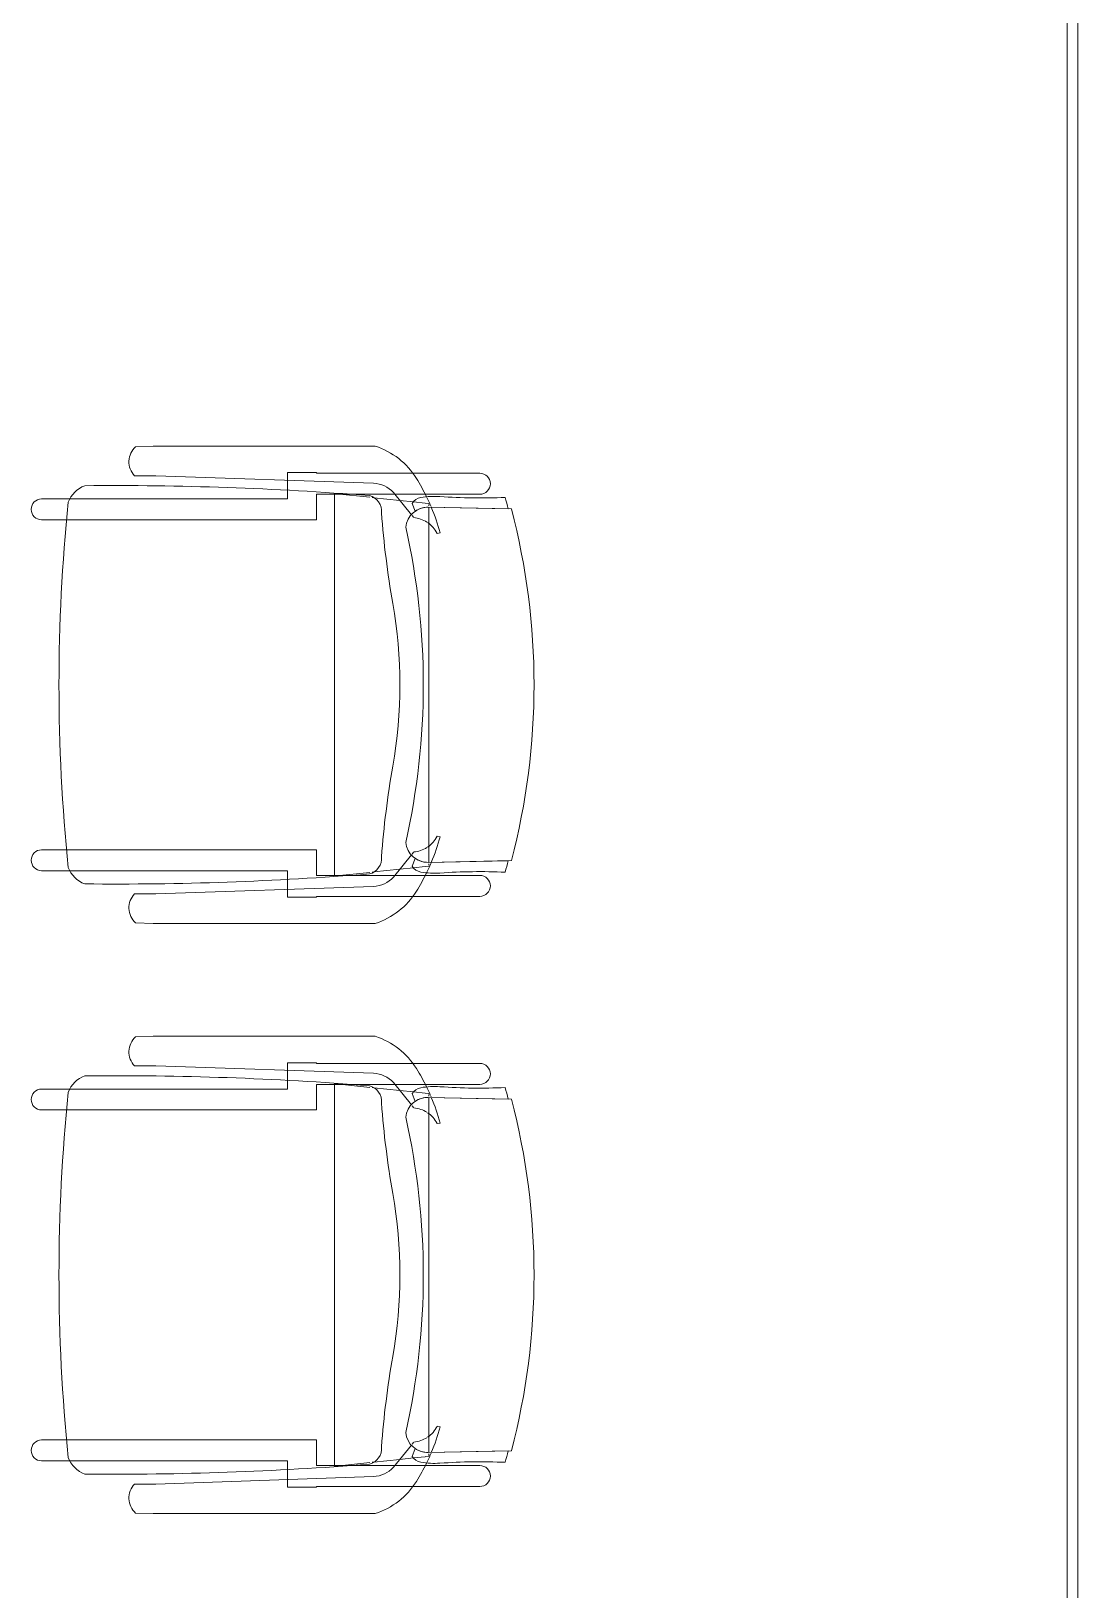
# Model space of a CAD drawing. Header units: inches. Extents: x 920 to 3122, y -545 to 2052.
# Drawn here: x 2614 to 2663.7, y 1540 to 1614 of the extents above; entities that cross this region are included whole.
import ezdxf

# ---------------------------------------------------------------- set-up
doc = ezdxf.new("R2010")
doc.units = ezdxf.units.IN
doc.header["$MEASUREMENT"] = 0
doc.layers.add('I-FURN', color=30, linetype='Continuous', lineweight=9)
doc.layers.add('I-WALL', color=2, linetype='Continuous', lineweight=13)

# ---------------------------------------------------------------- blocks, each defined once
blk = doc.blocks.new('F-Haworth_Chair_X99-Seminar - X99 Seminar Chair with Glides-V9-Level 07  POWER _ SIGNAL')
at = {"layer": 'I-FURN'}
for p, q in [((-8.82, 9.436), (-8.82, 10.778)), ((-7.829, 10.778), (-7.829, 9.57)), ((7.829, 9.57), (7.829, 10.778)), ((8.82, 10.778), (8.82, 9.436)), ((-8.82, -0.893), (-8.82, 9.436)), ((-7.829, 9.57), (-7.829, -2.271)), ((7.829, -2.271), (7.829, 9.57)), ((8.82, 9.436), (8.82, -0.893)), ((-11.324, 5.482), (-11.295, 6.317)), ((-9.919, 6.365), (-9.919, 5.365)), ((9.919, 5.365), (9.919, 6.365)), ((11.295, 6.317), (11.324, 5.482)), ((-11.324, -5.058), (-11.324, 5.482)), ((-9.919, 5.365), (-9.567, -4.966)), ((9.567, -4.966), (9.919, 5.365)), ((11.324, 5.482), (11.324, -5.058)), ((-10.07, -0.893), (-9.705, -0.893)), ((-10.07, -2.271), (-10.07, -0.893)), ((-9.705, -0.893), (-9.197, -0.893)), ((-9.197, -0.893), (-8.82, -0.893)), ((8.82, -0.893), (9.197, -0.893)), ((9.197, -0.893), (9.705, -0.893)), ((9.705, -0.893), (10.07, -0.893)), ((10.07, -0.893), (10.07, -2.271)), ((-10.038, -2.271), (-10.07, -2.271)), ((-10.038, -4.991), (-10.038, -2.271)), ((-9.042, -2.271), (-9.042, -3.122)), ((-7.829, -2.271), (-9.042, -2.271)), ((9.042, -2.271), (7.829, -2.271)), ((9.042, -3.122), (9.042, -2.271)), ((10.038, -2.271), (10.038, -4.991)), ((10.07, -2.271), (10.038, -2.271)), ((-9.066, -3.197), (-9.074, -3.122)), ((-9.071, -3.122), (9.071, -3.122)), ((-8.898, -4.801), (-9.066, -3.197)), ((-9.042, -3.122), (-9.042, -3.429)), ((-9.042, -3.429), (-9.042, -3.624)), ((-9.042, -3.624), (-9.042, -5.987)), ((9.066, -3.197), (8.898, -4.801)), ((9.042, -3.429), (9.042, -3.122)), ((9.042, -3.624), (9.042, -3.429)), ((9.042, -5.987), (9.042, -3.624)), ((9.074, -3.122), (9.066, -3.197)), ((-10.038, -6.814), (-10.038, -4.995)), ((-8.878, -4.986), (-8.886, -4.91)), ((-8.748, -6.225), (-8.878, -4.986)), ((8.878, -4.986), (8.748, -6.225)), ((8.886, -4.91), (8.878, -4.986)), ((10.038, -4.995), (10.038, -6.814)), ((-9.126, -5.919), (-8.071, -6.772)), ((8.071, -6.772), (9.126, -5.919)), ((-9.042, -5.987), (-9.042, -7.403)), ((-8.681, -6.866), (-8.748, -6.225)), ((8.748, -6.225), (8.681, -6.866)), ((9.042, -7.403), (9.042, -5.987)), ((-10.038, -10.021), (-10.038, -6.814)), ((-8.623, -7.419), (-8.681, -6.866)), ((-8.61, -6.81), (-8.235, -6.946)), ((-8.03, -6.805), (-7.947, -6.872)), ((7.947, -6.872), (8.03, -6.805)), ((8.235, -6.946), (8.61, -6.81)), ((8.681, -6.866), (8.623, -7.419)), ((10.038, -6.814), (10.038, -10.021)), ((-9.042, -7.403), (-9.042, -10.021)), ((-8.604, -7.597), (-8.621, -7.429)), ((-8.488, -7.597), (-8.562, -7.597)), ((-8.423, -7.569), (-8.345, -11.369)), ((-8.342, -11.518), (-8.423, -7.569)), ((-7.645, -7.597), (-8.402, -7.597)), ((7.645, -7.597), (-7.645, -7.597)), ((-7.182, -7.994), (-7.207, -8.133)), ((7.207, -8.133), (7.182, -7.994)), ((8.402, -7.597), (7.645, -7.597)), ((8.423, -7.569), (8.342, -11.518)), ((8.345, -11.369), (8.423, -7.569)), ((8.562, -7.597), (8.488, -7.597)), ((8.621, -7.429), (8.604, -7.597)), ((9.042, -10.021), (9.042, -7.403))]:
    blk.add_line(p, q, dxfattribs=at)
for centre, radius, start, end in [((-8.324, 10.778), 0.495, 0, 180), ((8.324, 10.778), 0.495, 0, 180), ((0, -75.008), 84.963, 84.14745, 95.85255), ((-8.213, 8.279), 1.314, 110.04325, 159.95675), ((8.213, 8.279), 1.314, 20.04325, 69.95675), ((144.065, 7.322), 153.519, 179.47495, 184.52132), ((-144.065, 7.322), 153.519, 355.47868, 0.52505), ((-10.584, 5.679), 0.956, 45.89014, 138.10986), ((10.584, 5.679), 0.956, 41.89014, 134.10986), ((-7.872, -3.924), 3.634, 198.17893, 238.04781), ((-8.183, -4.904), 1.385, 182.80127, 227.10784), ((-8.236, -4.592), 0.763, 194.23375, 275.76625), ((8.236, -4.592), 0.763, 264.23375, 345.76625), ((8.183, -4.904), 1.385, 312.89216, 357.19873), ((7.872, -3.924), 3.634, 301.95219, 341.82107), ((-11.319, -48.077), 42.842, 79.97666, 85.76994), ((0, 15.966), 22.194, 259.97666, 280.02334), ((11.319, -48.077), 42.842, 94.23006, 100.02334), ((-7.37, -7.548), 1.054, 95.95537, 181.17861), ((0, 26.495), 33.832, 257.22846, 282.77154), ((7.37, -7.548), 1.054, 358.82139, 84.04463), ((-4.708, 1.148), 9.612, 238.04781, 243.99641), ((-5.201, -7.865), 3.739, 170.09358, 184.01435), ((-8.28, -7.327), 0.613, 122.54268, 170.09358), ((-7.37, -7.548), 1.054, 145.20015, 181.17861), ((-6.554, -6.763), 1.382, 185.08783, 199.55328), ((-6.554, -6.763), 1.382, 199.55328, 212.4248), ((6.554, -6.763), 1.382, 327.5752, 340.44672), ((6.554, -6.763), 1.382, 340.44672, 354.91217), ((7.37, -7.548), 1.054, 358.82139, 34.79985), ((8.28, -7.327), 0.613, 9.90642, 57.45732), ((5.201, -7.865), 3.739, 355.98565, 9.90642), ((4.708, 1.148), 9.612, 296.00359, 301.95219), ((-36.062, -10.03), 27.198, 357.48818, 4.01435), ((-4.708, 1.148), 9.612, 243.99641, 246.49061), ((-4.708, 1.148), 9.612, 246.63933, 247.07299), ((-4.708, 1.148), 9.612, 247.2631, 254.93341), ((-6.554, -6.763), 1.382, 214.01874, 228.4842), ((-6.554, -6.763), 1.382, 228.4842, 242.94966), ((6.554, -6.763), 1.382, 297.05034, 311.5158), ((4.708, 1.148), 9.612, 285.06659, 292.7369), ((6.554, -6.763), 1.382, 311.5158, 325.98126), ((4.708, 1.148), 9.612, 292.92701, 293.36067), ((4.708, 1.148), 9.612, 293.50939, 296.00359), ((36.062, -10.03), 27.198, 175.98565, 182.51182), ((-9.54, -10.021), 0.498, 180, 0), ((9.54, -10.021), 0.498, 180, 0), ((0.002, 20.729), 33.165, 254.44776, 255.42343), ((0.001, 20.292), 32.885, 255.30403, 284.69254), ((-0.002, 20.729), 33.165, 284.57657, 285.55224)]:
    blk.add_arc(centre, radius, start, end, dxfattribs=at)
blk = doc.blocks.new('F-Haworth_Chair_X99-Seminar - X99 Seminar Chair with Glides-V10-Level 07  POWER _ SIGNAL')
at = {"layer": 'I-FURN'}
for p, q in [((-8.82, 9.436), (-8.82, 10.778)), ((-7.829, 10.778), (-7.829, 9.57)), ((7.829, 9.57), (7.829, 10.778)), ((8.82, 10.778), (8.82, 9.436)), ((-8.82, -0.893), (-8.82, 9.436)), ((-7.829, 9.57), (-7.829, -2.271)), ((7.829, -2.271), (7.829, 9.57)), ((8.82, 9.436), (8.82, -0.893)), ((-11.324, 5.482), (-11.295, 6.317)), ((-9.919, 6.365), (-9.919, 5.365)), ((9.919, 5.365), (9.919, 6.365)), ((11.295, 6.317), (11.324, 5.482)), ((-11.324, -5.058), (-11.324, 5.482)), ((-9.919, 5.365), (-9.567, -4.966)), ((9.567, -4.966), (9.919, 5.365)), ((11.324, 5.482), (11.324, -5.058)), ((-10.07, -0.893), (-9.705, -0.893)), ((-10.07, -2.271), (-10.07, -0.893)), ((-9.705, -0.893), (-9.197, -0.893)), ((-9.197, -0.893), (-8.82, -0.893)), ((8.82, -0.893), (9.197, -0.893)), ((9.197, -0.893), (9.705, -0.893)), ((9.705, -0.893), (10.07, -0.893)), ((10.07, -0.893), (10.07, -2.271)), ((-10.038, -2.271), (-10.07, -2.271)), ((-10.038, -4.991), (-10.038, -2.271)), ((-9.042, -2.271), (-9.042, -3.122)), ((-7.829, -2.271), (-9.042, -2.271)), ((9.042, -2.271), (7.829, -2.271)), ((9.042, -3.122), (9.042, -2.271)), ((10.038, -2.271), (10.038, -4.991)), ((10.07, -2.271), (10.038, -2.271)), ((-9.066, -3.197), (-9.074, -3.122)), ((-9.071, -3.122), (9.071, -3.122)), ((-8.898, -4.801), (-9.066, -3.197)), ((-9.042, -3.122), (-9.042, -3.429)), ((-9.042, -3.429), (-9.042, -3.624)), ((-9.042, -3.624), (-9.042, -5.987)), ((9.066, -3.197), (8.898, -4.801)), ((9.042, -3.429), (9.042, -3.122)), ((9.042, -3.624), (9.042, -3.429)), ((9.042, -5.987), (9.042, -3.624)), ((9.074, -3.122), (9.066, -3.197)), ((-10.038, -6.814), (-10.038, -4.995)), ((-8.878, -4.986), (-8.886, -4.91)), ((-8.748, -6.225), (-8.878, -4.986)), ((8.878, -4.986), (8.748, -6.225)), ((8.886, -4.91), (8.878, -4.986)), ((10.038, -4.995), (10.038, -6.814)), ((-9.126, -5.919), (-8.071, -6.772)), ((8.071, -6.772), (9.126, -5.919)), ((-9.042, -5.987), (-9.042, -7.403)), ((-8.681, -6.866), (-8.748, -6.225)), ((8.748, -6.225), (8.681, -6.866)), ((9.042, -7.403), (9.042, -5.987)), ((-10.038, -10.021), (-10.038, -6.814)), ((-8.623, -7.419), (-8.681, -6.866)), ((-8.61, -6.81), (-8.235, -6.946)), ((-8.03, -6.805), (-7.947, -6.872)), ((7.947, -6.872), (8.03, -6.805)), ((8.235, -6.946), (8.61, -6.81)), ((8.681, -6.866), (8.623, -7.419)), ((10.038, -6.814), (10.038, -10.021)), ((-9.042, -7.403), (-9.042, -10.021)), ((-8.604, -7.597), (-8.621, -7.429)), ((-8.488, -7.597), (-8.562, -7.597)), ((-8.423, -7.569), (-8.345, -11.369)), ((-8.342, -11.518), (-8.423, -7.569)), ((-7.645, -7.597), (-8.402, -7.597)), ((7.645, -7.597), (-7.645, -7.597)), ((-7.182, -7.994), (-7.207, -8.133)), ((7.207, -8.133), (7.182, -7.994)), ((8.402, -7.597), (7.645, -7.597)), ((8.423, -7.569), (8.342, -11.518)), ((8.345, -11.369), (8.423, -7.569)), ((8.562, -7.597), (8.488, -7.597)), ((8.621, -7.429), (8.604, -7.597)), ((9.042, -10.021), (9.042, -7.403))]:
    blk.add_line(p, q, dxfattribs=at)
for centre, radius, start, end in [((-8.324, 10.778), 0.495, 0, 180), ((8.324, 10.778), 0.495, 0, 180), ((0, -75.008), 84.963, 84.14745, 95.85255), ((-8.213, 8.279), 1.314, 110.04325, 159.95675), ((8.213, 8.279), 1.314, 20.04325, 69.95675), ((144.065, 7.322), 153.519, 179.47495, 184.52132), ((-144.065, 7.322), 153.519, 355.47868, 0.52505), ((-10.584, 5.679), 0.956, 45.89014, 138.10986), ((10.584, 5.679), 0.956, 41.89014, 134.10986), ((-7.872, -3.924), 3.634, 198.17893, 238.04781), ((-8.183, -4.904), 1.385, 182.80127, 227.10784), ((-8.236, -4.592), 0.763, 194.23375, 275.76625), ((8.236, -4.592), 0.763, 264.23375, 345.76625), ((8.183, -4.904), 1.385, 312.89216, 357.19873), ((7.872, -3.924), 3.634, 301.95219, 341.82107), ((-11.319, -48.077), 42.842, 79.97666, 85.76994), ((0, 15.966), 22.194, 259.97666, 280.02334), ((11.319, -48.077), 42.842, 94.23006, 100.02334), ((-7.37, -7.548), 1.054, 95.95537, 181.17861), ((0, 26.495), 33.832, 257.22846, 282.77154), ((7.37, -7.548), 1.054, 358.82139, 84.04463), ((-4.708, 1.148), 9.612, 238.04781, 243.99641), ((-5.201, -7.865), 3.739, 170.09358, 184.01435), ((-8.28, -7.327), 0.613, 122.54268, 170.09358), ((-7.37, -7.548), 1.054, 145.20015, 181.17861), ((-6.554, -6.763), 1.382, 185.08783, 212.4248), ((6.554, -6.763), 1.382, 327.5752, 354.91217), ((7.37, -7.548), 1.054, 358.82139, 34.79985), ((8.28, -7.327), 0.613, 9.90642, 57.45732), ((5.201, -7.865), 3.739, 355.98565, 9.90642), ((4.708, 1.148), 9.612, 296.00359, 301.95219), ((-36.062, -10.03), 27.198, 357.48818, 4.01435), ((-4.708, 1.148), 9.612, 243.99641, 246.49061), ((-4.708, 1.148), 9.612, 246.63933, 247.07299), ((-4.708, 1.148), 9.612, 247.2631, 254.93341), ((-6.554, -6.763), 1.382, 214.01874, 242.94966), ((6.554, -6.763), 1.382, 297.05034, 325.98126), ((4.708, 1.148), 9.612, 285.06659, 292.7369), ((4.708, 1.148), 9.612, 292.92701, 293.36067), ((4.708, 1.148), 9.612, 293.50939, 296.00359), ((36.062, -10.03), 27.198, 175.98565, 182.51182), ((-9.54, -10.021), 0.498, 180, 0), ((9.54, -10.021), 0.498, 180, 0), ((0.002, 20.729), 33.165, 254.44776, 255.42343), ((0.001, 20.292), 32.885, 255.30403, 284.69254), ((-0.002, 20.729), 33.165, 284.57657, 285.55224)]:
    blk.add_arc(centre, radius, start, end, dxfattribs=at)

msp = doc.modelspace()

# ---------------------------------------------------------------- linework, layer by layer
at = {"layer": 'I-WALL'}
for p, q in [((2663.1519, 1621.3125), (2663.1519, 1539.6875)), ((2663.6519, 1539.6875), (2663.6519, 1621.3125))]:
    msp.add_line(p, q, dxfattribs=at)

# ---------------------------------------------------------------- block references
at = {"layer": 'I-FURN', "rotation": 90.00000000000001}
for name, p in [('F-Haworth_Chair_X99-Seminar - X99 Seminar Chair with Glides-V10-Level 07  POWER _ SIGNAL', (2625.2531, 1583)), ('F-Haworth_Chair_X99-Seminar - X99 Seminar Chair with Glides-V9-Level 07  POWER _ SIGNAL', (2625.2531, 1555))]:
    msp.add_blockref(name, p, dxfattribs=at)

doc.saveas('drawing.dxf')
